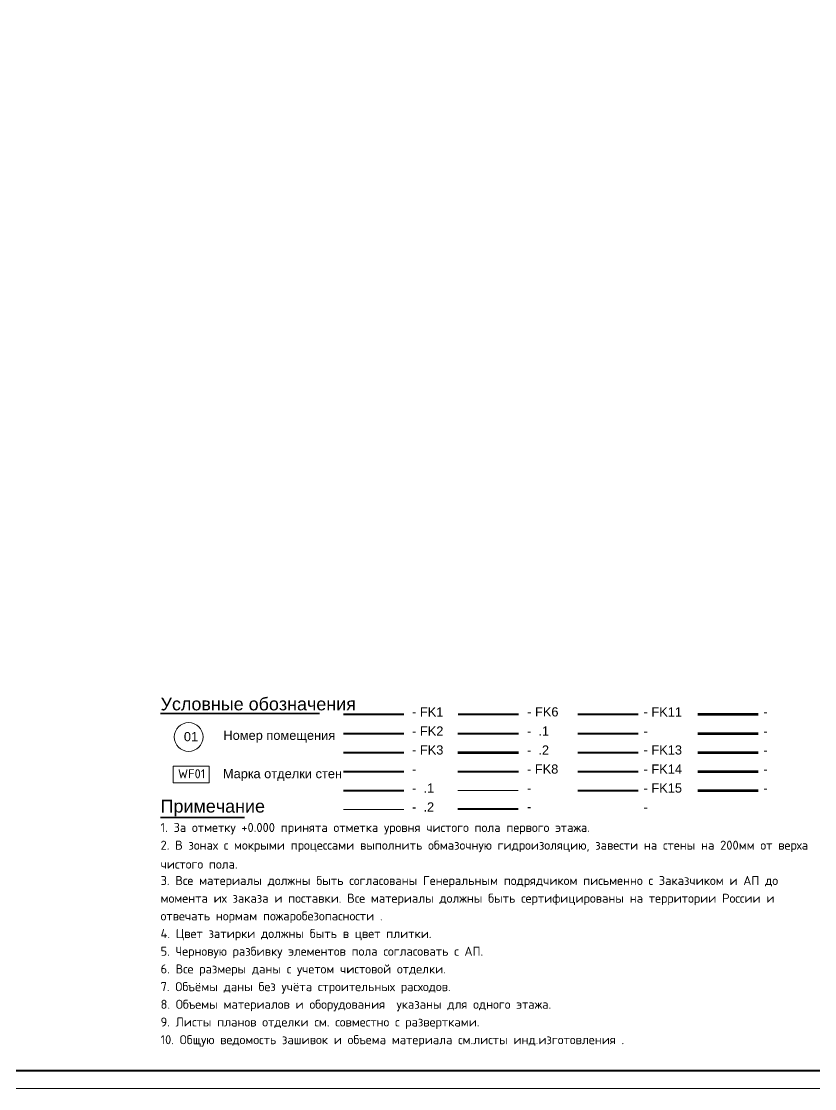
# Model space of a CAD drawing. Header units: millimetres. Extents: x -3817 to 677485, y -22715 to 103890.
# Drawn here: x 14626 to 15491, y -19807 to -18644 of the extents above; entities that cross this region are included whole.
import ezdxf

# ---------------------------------------------------------------- set-up
doc = ezdxf.new("R2010")
doc.units = ezdxf.units.MM
doc.layers.add('PDF _Геометрия', color=7, linetype='Continuous', true_color=0x1d1d1d)
doc.layers.add('PDF _Текст', color=7, linetype='Continuous')
doc.styles.add('PDF GOST-Common', font='arial.ttf')
doc.styles.add('PDF ISOCPEUR', font='isocpeur.ttf')

msp = doc.modelspace()

# ---------------------------------------------------------------- linework, layer by layer
at = {"layer": 'PDF _Геометрия', "color": 7, "lineweight": 9}
for points in [[(16247.1, -17468.5), (12936.2, -17468.5), (12936.2, -19807), (16247.1, -19807)], [(14831, -19473.6), (14791.7, -19473.6), (14791.7, -19455.6), (14831, -19455.6)]]:
    msp.add_lwpolyline(points, close=True, dxfattribs=at)
at = {"layer": 'PDF _Геометрия', "color": 7, "lineweight": 40}
msp.add_lwpolyline([(16227.5, -19787.3), (16227.5, -17488.2), (13015, -17488.2), (13015, -19787.3)], close=True, dxfattribs=at)
at = {"layer": 'PDF _Геометрия', "color": 7, "lineweight": 35}
for points in [[(14778, -19398.3), (14849.4, -19398.3)], [(14850, -19398.3), (14854.3, -19398.3)], [(14854.2, -19398.3), (14951.3, -19398.3)], [(14778, -19511.6), (14869.4, -19511.6)]]:
    msp.add_lwpolyline(points, dxfattribs=at)
at = {"layer": 'PDF _Геометрия', "color": 231, "lineweight": 40, "true_color": 0xff80c0}
msp.add_lwpolyline([(14977.5, -19399), (15043.3, -19399)], dxfattribs=at)
at = {"layer": 'PDF _Геометрия', "color": 9, "lineweight": 40, "true_color": 0xd6bca3}
msp.add_lwpolyline([(15102.4, -19399), (15168.1, -19399)], dxfattribs=at)
at = {"layer": 'PDF _Геометрия', "color": 31, "lineweight": 40, "true_color": 0xe8ca86}
msp.add_lwpolyline([(15233, -19399), (15298.8, -19399)], dxfattribs=at)
at = {"layer": 'PDF _Геометрия', "color": 2, "lineweight": 60}
msp.add_lwpolyline([(15363.7, -19399), (15429.5, -19399)], dxfattribs=at)
at = {"layer": 'PDF _Геометрия', "color": 83, "lineweight": 40, "true_color": 0x85be7e}
msp.add_lwpolyline([(14977.5, -19419.8), (15043.3, -19419.8)], dxfattribs=at)
at = {"layer": 'PDF _Геометрия', "color": 11, "lineweight": 40, "true_color": 0xff8f59}
msp.add_lwpolyline([(15102.1, -19419.8), (15168.1, -19419.8)], dxfattribs=at)
at = {"layer": 'PDF _Геометрия', "color": 254, "lineweight": 40, "true_color": 0xc2dce7}
msp.add_lwpolyline([(15233, -19419.8), (15298.8, -19419.8)], dxfattribs=at)
at = {"layer": 'PDF _Геометрия', "color": 192, "lineweight": 60, "true_color": 0x6500ca}
msp.add_lwpolyline([(15363.7, -19419.8), (15429.5, -19419.8)], dxfattribs=at)
at = {"layer": 'PDF _Геометрия', "color": 41, "lineweight": 40, "true_color": 0xede76b}
msp.add_lwpolyline([(14977.5, -19440.5), (15043.3, -19440.5)], dxfattribs=at)
at = {"layer": 'PDF _Геометрия', "color": 230, "lineweight": 60, "true_color": 0xff0080}
msp.add_lwpolyline([(15102.1, -19440.5), (15168.1, -19440.5)], dxfattribs=at)
at = {"layer": 'PDF _Геометрия', "color": 5, "lineweight": 40}
msp.add_lwpolyline([(15233, -19440.5), (15298.8, -19440.5)], dxfattribs=at)
at = {"layer": 'PDF _Геометрия', "color": 171, "lineweight": 60, "true_color": 0x8080ff}
msp.add_lwpolyline([(15363.7, -19440.5), (15429.5, -19440.5)], dxfattribs=at)
at = {"layer": 'PDF _Геометрия', "color": 91, "lineweight": 40, "true_color": 0x50fe6a}
msp.add_lwpolyline([(14977.5, -19461.3), (15043.3, -19461.3)], dxfattribs=at)
at = {"layer": 'PDF _Геометрия', "color": 137, "lineweight": 40, "true_color": 0x408080}
msp.add_lwpolyline([(15102.1, -19461.3), (15168.1, -19461.3)], dxfattribs=at)
at = {"layer": 'PDF _Геометрия', "color": 7, "lineweight": 40, "true_color": 0xffd2ff}
msp.add_lwpolyline([(15233, -19461.3), (15298.8, -19461.3)], dxfattribs=at)
at = {"layer": 'PDF _Геометрия', "color": 120, "lineweight": 60, "true_color": 0x00ffb9}
msp.add_lwpolyline([(15363.7, -19461.3), (15429.5, -19461.3)], dxfattribs=at)
at = {"layer": 'PDF _Геометрия', "color": 171, "lineweight": 40, "true_color": 0x7171ff}
msp.add_lwpolyline([(14977.5, -19482), (15043.3, -19482)], dxfattribs=at)
at = {"layer": 'PDF _Геометрия', "color": 96, "lineweight": 20, "true_color": 0x008000}
msp.add_lwpolyline([(15102.1, -19482), (15167.8, -19482)], dxfattribs=at)
at = {"layer": 'PDF _Геометрия', "color": 33, "lineweight": 40, "true_color": 0xc89191}
msp.add_lwpolyline([(15233, -19482), (15298.8, -19482)], dxfattribs=at)
at = {"layer": 'PDF _Геометрия', "color": 8, "lineweight": 60, "true_color": 0x808080}
msp.add_lwpolyline([(15363.7, -19482), (15429.5, -19482)], dxfattribs=at)
at = {"layer": 'PDF _Геометрия', "color": 32, "lineweight": 20, "true_color": 0xd56a00}
msp.add_lwpolyline([(14977.5, -19502.6), (15043.3, -19502.6)], dxfattribs=at)
at = {"layer": 'PDF _Геометрия', "color": 254, "lineweight": 40, "true_color": 0xbdf0ee}
msp.add_lwpolyline([(15102.1, -19502.2), (15167.8, -19502.2)], dxfattribs=at)
at = {"layer": 'PDF _Геометрия', "color": 7, "lineweight": 9}
msp.add_circle((14808.6, -19423.7), 15.7, dxfattribs=at)

# ---------------------------------------------------------------- texts
at = {"layer": 'PDF _Текст', "attachment_point": 4}
for s, insert, char_height, style in [('Условные обозначения', (14778, -19387.8), 14, 'PDF GOST-Common'), ('- FK1', (15052.2, -19396.4), 10, 'PDF GOST-Common'), ('- FK6', (15177.7, -19396.4), 10, 'PDF GOST-Common'), ('- FK11', (15304.6, -19396.4), 10, 'PDF GOST-Common'), ('-  ', (15435.3, -19396.4), 10, 'PDF GOST-Common'), ('- FK2', (15052.2, -19417.2), 10, 'PDF GOST-Common'), ('-  .1', (15177.5, -19417.2), 10, 'PDF GOST-Common'), ('01', (14803.4, -19423.4), 10, 'PDF GOST-Common'), ('Номер помещения', (14846.5, -19423.4), 10, 'PDF GOST-Common'), ('-  ', (15304.6, -19417.2), 10, 'PDF GOST-Common'), ('-  ', (15435.3, -19417.2), 10, 'PDF GOST-Common'), ('- FK3', (15052.2, -19437.9), 10, 'PDF GOST-Common'), ('-  .2', (15177.5, -19437.9), 10, 'PDF GOST-Common'), ('- FK13', (15304.6, -19437.9), 10, 'PDF GOST-Common'), ('-  ', (15435.3, -19437.9), 10, 'PDF GOST-Common'), ('WF01', (14797, -19463.8), 9.85, 'PDF ISOCPEUR'), ('Марка отделки стен', (14846, -19465.2), 10, 'PDF GOST-Common'), ('-  ', (15052.2, -19458.7), 10, 'PDF GOST-Common'), ('- FK8', (15177.5, -19458.7), 10, 'PDF GOST-Common'), ('- FK14', (15304.6, -19458.7), 10, 'PDF GOST-Common'), ('-  ', (15435.3, -19458.7), 10, 'PDF GOST-Common'), ('-  .1', (15052.2, -19479.4), 10, 'PDF GOST-Common'), ('- ', (15177.5, -19479.4), 10, 'PDF GOST-Common'), ('- FK15', (15304.6, -19479.4), 10, 'PDF GOST-Common'), ('-  ', (15435.3, -19479.4), 10, 'PDF GOST-Common'), ('Примечание', (14778, -19501.2), 14, 'PDF GOST-Common'), ('-  .2', (15052.2, -19500), 10, 'PDF GOST-Common'), ('-  ', (15177.5, -19499.6), 10, 'PDF GOST-Common'), ('-  ', (15304.6, -19500.1), 10, 'PDF GOST-Common'), ('1. За отметку +0.000 принята отметка уровня чистого пола первого этажа.', (14778, -19523.7), 9.847, 'PDF ISOCPEUR'), ('2. В зонах с мокрыми процессами выполнить обмазочную гидроизоляцию, завести на стены на 200мм от верха', (14778, -19543), 9.8467, 'PDF ISOCPEUR'), ('чистого пола.', (14778, -19562.3), 9.847, 'PDF ISOCPEUR'), ('3. Все материалы должны быть согласованы Генеральным подрядчиком письменно с Заказчиком и АП до', (14778, -19581.5), 9.847, 'PDF ISOCPEUR'), ('момента их заказа и поставки. Все материалы должны быть сертифицированы на территории России и', (14778, -19600.8), 9.847, 'PDF ISOCPEUR'), ('отвечать нормам пожаробезопасности .', (14778, -19620.1), 9.847, 'PDF ISOCPEUR'), ('4. Цвет затирки должны быть в цвет плитки.', (14778, -19639.3), 9.847, 'PDF ISOCPEUR'), ('5. Черновую разбивку элементов пола согласовать с АП.', (14778, -19658.6), 9.847, 'PDF ISOCPEUR'), ('6. Все размеры даны с учетом чистовой отделки.', (14778, -19677.9), 9.847, 'PDF ISOCPEUR'), ('7. Объёмы даны без учёта строительных расходов.', (14778, -19697.2), 9.847, 'PDF ISOCPEUR'), ('8. Объемы материалов и оборудования  указаны для одного этажа.', (14778, -19716.4), 9.847, 'PDF ISOCPEUR'), ('9. Листы планов отделки см. совместно с развертками.', (14778, -19735.7), 9.847, 'PDF ISOCPEUR'), ('10. Общую ведомость зашивок и объема материала см.листы инд.изготовления .', (14778, -19755), 9.847, 'PDF ISOCPEUR')]:
    msp.add_mtext(s, dxfattribs=dict(at, insert=insert, char_height=char_height, style=style))

doc.saveas('drawing.dxf')
